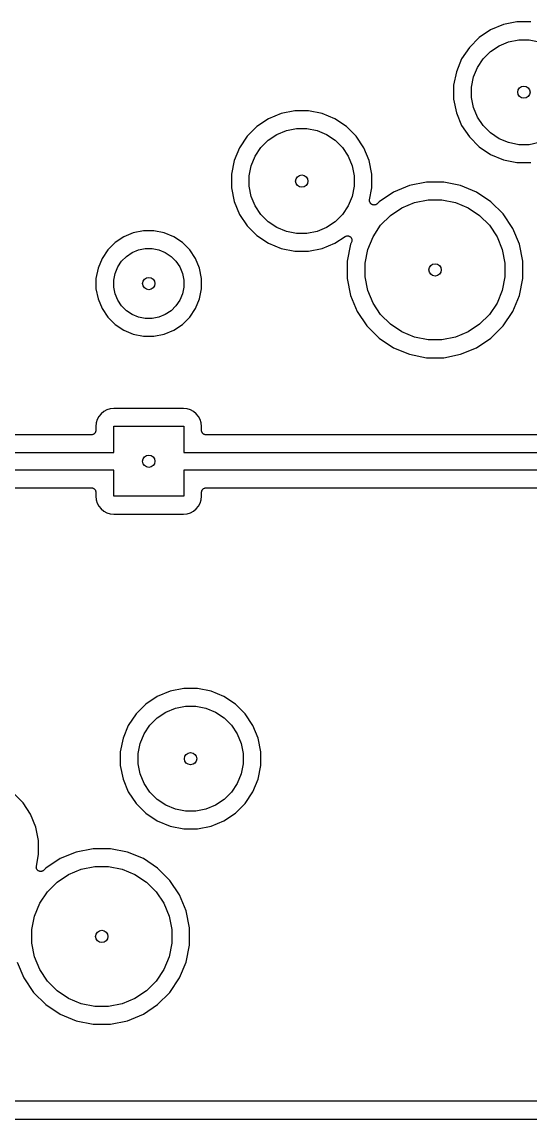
# Model space of a CAD drawing. Extents: x 1.5 to 15, y -8.3 to -3.1.
# Drawn here: x 10.498 to 11.07, y -7.08 to -5.846 of the extents above; entities that cross this region are included whole.
import ezdxf

# ---------------------------------------------------------------- set-up
doc = ezdxf.new("R2010")
doc.units = 0
doc.header["$MEASUREMENT"] = 0
doc.layers.add('BLACK', color=7, linetype='CONTINUOUS')

msp = doc.modelspace()

# ---------------------------------------------------------------- linework, layer by layer
at = {"layer": 'BLACK', "linetype": 'CONTINUOUS'}
for p, q in [((11.04, -5.84869), (11.0256, -5.85465)), ((11.0553, -5.84565), (11.04, -5.84869)), ((11.0709, -5.84565), (11.0553, -5.84565)), ((11.0127, -5.8633), (11.0017, -5.87431)), ((11.0256, -5.85465), (11.0127, -5.8633)), ((11.0017, -5.87431), (10.993, -5.88726)), ((11.0254, -5.87883), (11.0351, -5.87237)), ((11.0351, -5.87237), (11.0459, -5.86792)), ((11.0459, -5.86792), (11.0573, -5.86565)), ((11.0573, -5.86565), (11.0689, -5.86565)), ((11.0689, -5.86565), (11.0803, -5.86792)), ((10.993, -5.88726), (10.9871, -5.90165)), ((11.0108, -5.89673), (11.0172, -5.88706)), ((11.0172, -5.88706), (11.0254, -5.87883)), ((11.0063, -5.90748), (11.0108, -5.89673)), ((10.9871, -5.90165), (10.984, -5.91692)), ((11.004, -5.91889), (11.0063, -5.90748)), ((10.984, -5.91692), (10.984, -5.93249)), ((11.004, -5.93052), (11.004, -5.91889)), ((10.984, -5.93249), (10.9871, -5.94776)), ((11.0063, -5.94193), (11.004, -5.93052)), ((10.79, -5.94869), (10.7756, -5.95465)), ((10.8053, -5.94565), (10.79, -5.94869)), ((10.8209, -5.94565), (10.8053, -5.94565)), ((10.8361, -5.94869), (10.8209, -5.94565)), ((10.8505, -5.95465), (10.8361, -5.94869)), ((10.9871, -5.94776), (10.993, -5.96215)), ((11.0108, -5.95268), (11.0063, -5.94193)), ((10.7756, -5.95465), (10.7627, -5.9633)), ((10.8635, -5.9633), (10.8505, -5.95465)), ((10.993, -5.96215), (11.0017, -5.9751)), ((11.0172, -5.96235), (11.0108, -5.95268)), ((11.0254, -5.97058), (11.0172, -5.96235)), ((10.7517, -5.97431), (10.743, -5.98726)), ((10.7627, -5.9633), (10.7517, -5.97431)), ((10.7754, -5.97883), (10.7851, -5.97237)), ((10.7851, -5.97237), (10.7959, -5.96792)), ((10.7959, -5.96792), (10.8073, -5.96565)), ((10.8073, -5.96565), (10.8189, -5.96565)), ((10.8189, -5.96565), (10.8303, -5.96792)), ((10.8303, -5.96792), (10.8411, -5.97237)), ((10.8411, -5.97237), (10.8507, -5.97883)), ((10.8745, -5.97431), (10.8635, -5.9633)), ((10.8831, -5.98726), (10.8745, -5.97431)), ((11.0017, -5.9751), (11.0127, -5.98611)), ((11.0351, -5.97704), (11.0254, -5.97058)), ((10.743, -5.98726), (10.7371, -6.00165)), ((10.7608, -5.99673), (10.7672, -5.98706)), ((10.7672, -5.98706), (10.7754, -5.97883)), ((10.8507, -5.97883), (10.859, -5.98706)), ((10.859, -5.98706), (10.8654, -5.99673)), ((10.8891, -6.00165), (10.8831, -5.98726)), ((11.0127, -5.98611), (11.0256, -5.99476)), ((11.0459, -5.98149), (11.0351, -5.97704)), ((11.0573, -5.98376), (11.0459, -5.98149)), ((11.0689, -5.98376), (11.0573, -5.98376)), ((11.0803, -5.98149), (11.0689, -5.98376)), ((10.7563, -6.00748), (10.7608, -5.99673)), ((10.8654, -5.99673), (10.8699, -6.00748)), ((11.0256, -5.99476), (11.04, -6.00072)), ((10.7371, -6.00165), (10.734, -6.01692)), ((10.754, -6.01889), (10.7563, -6.00748)), ((10.8699, -6.00748), (10.8721, -6.01889)), ((10.8921, -6.01692), (10.8891, -6.00165)), ((11.04, -6.00072), (11.0553, -6.00376)), ((11.0553, -6.00376), (11.0709, -6.00376)), ((10.734, -6.01692), (10.734, -6.03249)), ((10.754, -6.03052), (10.754, -6.01889)), ((10.8721, -6.01889), (10.8721, -6.03052)), ((10.8921, -6.03249), (10.8921, -6.01692)), ((10.734, -6.03249), (10.7371, -6.04776)), ((10.7563, -6.04193), (10.754, -6.03052)), ((10.8721, -6.03052), (10.8699, -6.04193)), ((10.8895, -6.04568), (10.8921, -6.03249)), ((10.9343, -6.02976), (10.9163, -6.0372)), ((10.9534, -6.02596), (10.9343, -6.02976)), ((10.9728, -6.02596), (10.9534, -6.02596)), ((10.9919, -6.02976), (10.9728, -6.02596)), ((11.0099, -6.0372), (10.9919, -6.02976)), ((10.7371, -6.04776), (10.743, -6.06215)), ((10.7608, -6.05268), (10.7563, -6.04193)), ((10.8699, -6.04193), (10.8654, -6.05268)), ((10.8894, -6.04664), (10.8895, -6.04616)), ((10.8894, -6.04665), (10.8894, -6.04664)), ((10.8895, -6.04713), (10.8894, -6.04665)), ((10.8894, -6.04665), (10.8894, -6.04665)), ((10.8895, -6.04616), (10.8895, -6.04568)), ((10.8895, -6.04761), (10.8895, -6.04713)), ((10.8895, -6.04762), (10.8895, -6.04761)), ((10.8895, -6.04763), (10.8895, -6.04762)), ((10.8897, -6.04809), (10.8895, -6.04763)), ((10.8898, -6.04855), (10.8897, -6.04809)), ((10.8898, -6.04856), (10.8898, -6.04855)), ((10.8898, -6.04855), (10.8898, -6.04855)), ((10.89, -6.04899), (10.8898, -6.04856)), ((10.8903, -6.04941), (10.89, -6.04899)), ((10.9001, -6.04801), (10.898, -6.05019)), ((10.9163, -6.0372), (10.9001, -6.04801)), ((10.9258, -6.05493), (10.9401, -6.04899)), ((10.9401, -6.04899), (10.9553, -6.04596)), ((10.9553, -6.04596), (10.9708, -6.04596)), ((10.9708, -6.04596), (10.9861, -6.04899)), ((10.9861, -6.04899), (11.0004, -6.05493)), ((11.026, -6.04801), (11.0099, -6.0372)), ((11.0398, -6.06176), (11.026, -6.04801)), ((10.7672, -6.06235), (10.7608, -6.05268)), ((10.8654, -6.05268), (10.859, -6.06235)), ((10.8903, -6.04942), (10.8903, -6.04941)), ((10.8906, -6.04979), (10.8903, -6.04942)), ((10.8903, -6.04942), (10.8903, -6.04942)), ((10.8909, -6.05017), (10.8906, -6.04979)), ((10.8909, -6.05018), (10.8909, -6.05017)), ((10.8909, -6.05017), (10.8909, -6.05017)), ((10.8912, -6.05048), (10.8909, -6.05018)), ((10.8916, -6.05079), (10.8912, -6.05048)), ((10.8916, -6.0508), (10.8916, -6.05079)), ((10.8921, -6.05103), (10.8916, -6.0508)), ((10.8916, -6.0508), (10.8916, -6.0508)), ((10.8925, -6.05126), (10.8921, -6.05103)), ((10.8925, -6.05127), (10.8925, -6.05126)), ((10.8925, -6.05126), (10.8925, -6.05126)), ((10.893, -6.05141), (10.8925, -6.05127)), ((10.8934, -6.05155), (10.893, -6.05141)), ((10.8934, -6.05156), (10.8934, -6.05155)), ((10.8934, -6.05155), (10.8934, -6.05155)), ((10.8939, -6.05161), (10.8934, -6.05156)), ((10.8944, -6.05166), (10.8939, -6.05161)), ((10.8949, -6.05162), (10.8944, -6.05166)), ((10.8944, -6.05166), (10.8944, -6.05166)), ((10.8944, -6.05166), (10.8944, -6.05166)), ((10.8953, -6.05157), (10.8949, -6.05162)), ((10.8954, -6.05157), (10.8953, -6.05157)), ((10.8958, -6.05144), (10.8954, -6.05157)), ((10.8954, -6.05157), (10.8954, -6.05157)), ((10.8963, -6.0513), (10.8958, -6.05144)), ((10.8967, -6.05107), (10.8963, -6.0513)), ((10.8963, -6.0513), (10.8963, -6.0513)), ((10.8963, -6.0513), (10.8963, -6.0513)), ((10.8971, -6.05085), (10.8967, -6.05107)), ((10.8972, -6.05085), (10.8971, -6.05085)), ((10.8975, -6.05054), (10.8972, -6.05085)), ((10.8972, -6.05085), (10.8972, -6.05085)), ((10.8979, -6.05024), (10.8975, -6.05054)), ((10.898, -6.05019), (10.8979, -6.05023)), ((10.8979, -6.05023), (10.8979, -6.05023)), ((10.8979, -6.05023), (10.8979, -6.05023)), ((10.8979, -6.05023), (10.8979, -6.05024)), ((10.9129, -6.06354), (10.9258, -6.05493)), ((11.0004, -6.05493), (11.0133, -6.06354)), ((10.743, -6.06215), (10.7517, -6.0751)), ((10.7754, -6.07058), (10.7672, -6.06235)), ((10.7851, -6.07704), (10.7754, -6.07058)), ((10.8507, -6.07058), (10.8411, -6.07704)), ((10.859, -6.06235), (10.8507, -6.07058)), ((10.9019, -6.07451), (10.9129, -6.06354)), ((11.0133, -6.06354), (11.0243, -6.07451)), ((11.0506, -6.07793), (11.0398, -6.06176)), ((10.6236, -6.08297), (10.6128, -6.08745)), ((10.6351, -6.08069), (10.6236, -6.08297)), ((10.6468, -6.08069), (10.6351, -6.08069)), ((10.6583, -6.08297), (10.6468, -6.08069)), ((10.6691, -6.08745), (10.6583, -6.08297)), ((10.7517, -6.0751), (10.7627, -6.08611)), ((10.7627, -6.08611), (10.7756, -6.09476)), ((10.7959, -6.08149), (10.7851, -6.07704)), ((10.8073, -6.08376), (10.7959, -6.08149)), ((10.8189, -6.08376), (10.8073, -6.08376)), ((10.8303, -6.08149), (10.8189, -6.08376)), ((10.8411, -6.07704), (10.8303, -6.08149)), ((10.8637, -6.08646), (10.8642, -6.08642)), ((10.8642, -6.08642), (10.8647, -6.08637)), ((10.8647, -6.08637), (10.8647, -6.08637)), ((10.8647, -6.08637), (10.8647, -6.08637)), ((10.8647, -6.08637), (10.8652, -6.08643)), ((10.8652, -6.08643), (10.8656, -6.08648)), ((10.8933, -6.08741), (10.9019, -6.07451)), ((11.0243, -6.07451), (11.0329, -6.08741)), ((11.058, -6.0959), (11.0506, -6.07793)), ((10.6031, -6.09394), (10.5948, -6.10221)), ((10.6128, -6.08745), (10.6031, -6.09394)), ((10.6788, -6.09394), (10.6691, -6.08745)), ((10.6871, -6.10221), (10.6788, -6.09394)), ((10.7756, -6.09476), (10.79, -6.10072)), ((10.8361, -6.10072), (10.8505, -6.09476)), ((10.8505, -6.09476), (10.8618, -6.08722)), ((10.8618, -6.08722), (10.8619, -6.08718)), ((10.8619, -6.08718), (10.8623, -6.08695)), ((10.8619, -6.08718), (10.8619, -6.08718)), ((10.8619, -6.08718), (10.8619, -6.08718)), ((10.8619, -6.08718), (10.8619, -6.08718)), ((10.8623, -6.08695), (10.8627, -6.08673)), ((10.8627, -6.08673), (10.8628, -6.08673)), ((10.8628, -6.08673), (10.8632, -6.0866)), ((10.8628, -6.08673), (10.8628, -6.08673)), ((10.8632, -6.0866), (10.8637, -6.08646)), ((10.8637, -6.08646), (10.8637, -6.08646)), ((10.8637, -6.08646), (10.8637, -6.08646)), ((10.8681, -6.0959), (10.8644, -6.11498)), ((10.8656, -6.08648), (10.8656, -6.08648)), ((10.8656, -6.08648), (10.8656, -6.08648)), ((10.8656, -6.08648), (10.8661, -6.08663)), ((10.8661, -6.08663), (10.8666, -6.08677)), ((10.8666, -6.08677), (10.8666, -6.08677)), ((10.8666, -6.08677), (10.8666, -6.08677)), ((10.8666, -6.08677), (10.867, -6.08701)), ((10.867, -6.08701), (10.8674, -6.08723)), ((10.8674, -6.08723), (10.8674, -6.08724)), ((10.8674, -6.08724), (10.8674, -6.08724)), ((10.8674, -6.08724), (10.8678, -6.08755)), ((10.8678, -6.08755), (10.8682, -6.08786)), ((10.8692, -6.09329), (10.8681, -6.0959)), ((10.8682, -6.08786), (10.8682, -6.08786)), ((10.8682, -6.08786), (10.8682, -6.08787)), ((10.8682, -6.08787), (10.8685, -6.08824)), ((10.8685, -6.08824), (10.8688, -6.08861)), ((10.8688, -6.08861), (10.8688, -6.08862)), ((10.8688, -6.08862), (10.8688, -6.08862)), ((10.8688, -6.08862), (10.869, -6.08906)), ((10.869, -6.08906), (10.8692, -6.08948)), ((10.8692, -6.08948), (10.8692, -6.08948)), ((10.8692, -6.08948), (10.8692, -6.08949)), ((10.8692, -6.08949), (10.8694, -6.08996)), ((10.8694, -6.09283), (10.8692, -6.09329)), ((10.8694, -6.08996), (10.8695, -6.09041)), ((10.8695, -6.09237), (10.8694, -6.09283)), ((10.8695, -6.09041), (10.8695, -6.09042)), ((10.8695, -6.09042), (10.8695, -6.09042)), ((10.8695, -6.09042), (10.8696, -6.09092)), ((10.8696, -6.09188), (10.8695, -6.09235)), ((10.8695, -6.09235), (10.8695, -6.09236)), ((10.8695, -6.09236), (10.8695, -6.09237)), ((10.8696, -6.09092), (10.8696, -6.09138)), ((10.8696, -6.09138), (10.8696, -6.09139)), ((10.8696, -6.09139), (10.8696, -6.09139)), ((10.8696, -6.09139), (10.8696, -6.09188)), ((10.8874, -6.10174), (10.8933, -6.08741)), ((11.0329, -6.08741), (11.0388, -6.10174)), ((11.0618, -6.11498), (11.058, -6.0959)), ((10.5948, -6.10221), (10.5884, -6.11194)), ((10.6104, -6.11496), (10.6159, -6.10948)), ((10.6159, -6.10948), (10.6223, -6.10517)), ((10.6223, -6.10517), (10.6295, -6.1022)), ((10.6295, -6.1022), (10.6371, -6.10069)), ((10.6371, -6.10069), (10.6448, -6.10069)), ((10.6448, -6.10069), (10.6524, -6.1022)), ((10.6524, -6.1022), (10.6596, -6.10517)), ((10.6596, -6.10517), (10.6661, -6.10948)), ((10.6661, -6.10948), (10.6715, -6.11496)), ((10.6936, -6.11194), (10.6871, -6.10221)), ((10.79, -6.10072), (10.8053, -6.10376)), ((10.8053, -6.10376), (10.8209, -6.10376)), ((10.8209, -6.10376), (10.8361, -6.10072)), ((10.8844, -6.11695), (10.8874, -6.10174)), ((11.0388, -6.10174), (11.0418, -6.11695)), ((10.5839, -6.12274), (10.5816, -6.13421)), ((10.5884, -6.11194), (10.5839, -6.12274)), ((10.6031, -6.12858), (10.6061, -6.12141)), ((10.6061, -6.12141), (10.6104, -6.11496)), ((10.6715, -6.11496), (10.6759, -6.12141)), ((10.6759, -6.12141), (10.6788, -6.12858)), ((10.6981, -6.12274), (10.6936, -6.11194)), ((10.7003, -6.13421), (10.6981, -6.12274)), ((10.8644, -6.11498), (10.8644, -6.13443)), ((10.8844, -6.13246), (10.8844, -6.11695)), ((11.0418, -6.11695), (11.0418, -6.13246)), ((11.0618, -6.13443), (11.0618, -6.11498)), ((10.5816, -6.13421), (10.5816, -6.14591)), ((10.6016, -6.13618), (10.6031, -6.12858)), ((10.6788, -6.12858), (10.6803, -6.13618)), ((10.7003, -6.14591), (10.7003, -6.13421)), ((10.8644, -6.13443), (10.8681, -6.15351)), ((10.8874, -6.14767), (10.8844, -6.13246)), ((11.0418, -6.13246), (11.0388, -6.14767)), ((11.058, -6.15351), (11.0618, -6.13443)), ((10.5816, -6.14591), (10.5839, -6.15738)), ((10.6016, -6.14394), (10.6016, -6.13618)), ((10.6031, -6.15154), (10.6016, -6.14394)), ((10.6803, -6.14394), (10.6788, -6.15154)), ((10.6803, -6.13618), (10.6803, -6.14394)), ((10.6981, -6.15738), (10.7003, -6.14591)), ((10.8933, -6.162), (10.8874, -6.14767)), ((11.0388, -6.14767), (11.0329, -6.162)), ((10.5839, -6.15738), (10.5884, -6.16818)), ((10.6061, -6.15871), (10.6031, -6.15154)), ((10.6104, -6.16516), (10.6061, -6.15871)), ((10.6759, -6.15871), (10.6715, -6.16516)), ((10.6788, -6.15154), (10.6759, -6.15871)), ((10.6936, -6.16818), (10.6981, -6.15738)), ((10.8681, -6.15351), (10.8756, -6.17148)), ((11.0506, -6.17148), (11.058, -6.15351)), ((10.5884, -6.16818), (10.5948, -6.17791)), ((10.6159, -6.17064), (10.6104, -6.16516)), ((10.6223, -6.17495), (10.6159, -6.17064)), ((10.6661, -6.17064), (10.6596, -6.17495)), ((10.6715, -6.16516), (10.6661, -6.17064)), ((10.6871, -6.17791), (10.6936, -6.16818)), ((10.8756, -6.17148), (10.8864, -6.18765)), ((10.9019, -6.1749), (10.8933, -6.162)), ((11.0329, -6.162), (11.0243, -6.1749)), ((11.0398, -6.18765), (11.0506, -6.17148)), ((10.5948, -6.17791), (10.6031, -6.18617)), ((10.6295, -6.17792), (10.6223, -6.17495)), ((10.6371, -6.17943), (10.6295, -6.17792)), ((10.6448, -6.17943), (10.6371, -6.17943)), ((10.6524, -6.17792), (10.6448, -6.17943)), ((10.6596, -6.17495), (10.6524, -6.17792)), ((10.6788, -6.18617), (10.6871, -6.17791)), ((10.9129, -6.18587), (10.9019, -6.1749)), ((11.0243, -6.1749), (11.0133, -6.18587)), ((10.6031, -6.18617), (10.6128, -6.19267)), ((10.6128, -6.19267), (10.6236, -6.19715)), ((10.6236, -6.19715), (10.6351, -6.19943)), ((10.6468, -6.19943), (10.6583, -6.19715)), ((10.6583, -6.19715), (10.6691, -6.19267)), ((10.6691, -6.19267), (10.6788, -6.18617)), ((10.8864, -6.18765), (10.9001, -6.2014)), ((10.9258, -6.19448), (10.9129, -6.18587)), ((10.9401, -6.20042), (10.9258, -6.19448)), ((11.0004, -6.19448), (10.9861, -6.20042)), ((11.0133, -6.18587), (11.0004, -6.19448)), ((11.026, -6.2014), (11.0398, -6.18765)), ((10.6351, -6.19943), (10.6468, -6.19943)), ((10.9001, -6.2014), (10.9163, -6.21221)), ((10.9553, -6.20344), (10.9401, -6.20042)), ((10.9708, -6.20344), (10.9553, -6.20344)), ((10.9861, -6.20042), (10.9708, -6.20344)), ((11.0099, -6.21221), (11.026, -6.2014)), ((10.9163, -6.21221), (10.9343, -6.21965)), ((10.9343, -6.21965), (10.9534, -6.22344)), ((10.9728, -6.22344), (10.9919, -6.21965)), ((10.9919, -6.21965), (11.0099, -6.21221)), ((10.9534, -6.22344), (10.9728, -6.22344)), ((10.5939, -6.28212), (10.5904, -6.28398)), ((10.5977, -6.28098), (10.5939, -6.28212)), ((10.6018, -6.28057), (10.5977, -6.28098)), ((10.6801, -6.28057), (10.6018, -6.28057)), ((10.6843, -6.28098), (10.6801, -6.28057)), ((10.688, -6.28212), (10.6843, -6.28098)), ((10.6915, -6.28398), (10.688, -6.28212)), ((10.583, -6.293), (10.5819, -6.29677)), ((10.5849, -6.28952), (10.583, -6.293)), ((10.5874, -6.28648), (10.5849, -6.28952)), ((10.5904, -6.28398), (10.5874, -6.28648)), ((10.6945, -6.28648), (10.6915, -6.28398)), ((10.697, -6.28952), (10.6945, -6.28648)), ((10.6989, -6.293), (10.697, -6.28952)), ((10.7, -6.29677), (10.6989, -6.293)), ((10.5803, -6.3084), (10.58, -6.30876)), ((10.5806, -6.30804), (10.5803, -6.3084)), ((10.5808, -6.3076), (10.5806, -6.30801)), ((10.5806, -6.30801), (10.5806, -6.30803)), ((10.5806, -6.30803), (10.5806, -6.30804)), ((10.5811, -6.30719), (10.5808, -6.3076)), ((10.5812, -6.3067), (10.5811, -6.30715)), ((10.5811, -6.30715), (10.5811, -6.30717)), ((10.5811, -6.30717), (10.5811, -6.30719)), ((10.5814, -6.30626), (10.5812, -6.3067)), ((10.5815, -6.30529), (10.5814, -6.30576)), ((10.5814, -6.30576), (10.5814, -6.30622)), ((10.5814, -6.30622), (10.5814, -6.30624)), ((10.5814, -6.30624), (10.5814, -6.30626)), ((10.5819, -6.29677), (10.5815, -6.30093)), ((10.5815, -6.30093), (10.5815, -6.30522)), ((10.5815, -6.30522), (10.5815, -6.30525)), ((10.5815, -6.30525), (10.5815, -6.30525)), ((10.5815, -6.30525), (10.5815, -6.30525)), ((10.5815, -6.30525), (10.5815, -6.30529)), ((10.6016, -6.33022), (10.6016, -6.30069)), ((10.6016, -6.30069), (10.6803, -6.30069)), ((10.6803, -6.30069), (10.6803, -6.33022)), ((10.7005, -6.30093), (10.7, -6.29677)), ((10.7005, -6.30522), (10.7005, -6.30093)), ((10.7005, -6.30569), (10.7005, -6.30522)), ((10.7005, -6.30615), (10.7005, -6.30569)), ((10.7005, -6.30617), (10.7005, -6.30615)), ((10.7006, -6.30619), (10.7005, -6.30617)), ((10.7007, -6.30664), (10.7006, -6.30619)), ((10.7008, -6.30709), (10.7007, -6.30664)), ((10.7008, -6.30711), (10.7008, -6.30709)), ((10.7008, -6.30712), (10.7008, -6.30711)), ((10.7011, -6.30754), (10.7008, -6.30712)), ((10.7013, -6.30795), (10.7011, -6.30754)), ((10.7013, -6.30797), (10.7013, -6.30795)), ((10.7013, -6.30798), (10.7013, -6.30797)), ((10.7016, -6.30835), (10.7013, -6.30798)), ((10.7019, -6.30871), (10.7016, -6.30835)), ((10.5765, -6.31022), (9.95546, -6.31022)), ((10.5769, -6.31017), (10.5765, -6.31022)), ((10.5774, -6.31013), (10.5769, -6.31017)), ((10.5779, -6.30999), (10.5774, -6.31012)), ((10.5774, -6.31012), (10.5774, -6.31012)), ((10.5774, -6.31012), (10.5774, -6.31013)), ((10.5783, -6.30985), (10.5779, -6.30999)), ((10.5784, -6.30984), (10.5783, -6.30985)), ((10.5788, -6.30962), (10.5784, -6.30984)), ((10.5784, -6.30984), (10.5784, -6.30984)), ((10.5792, -6.3094), (10.5788, -6.30962)), ((10.5796, -6.30908), (10.5792, -6.30938)), ((10.5792, -6.30938), (10.5792, -6.30939)), ((10.5792, -6.30939), (10.5792, -6.3094)), ((10.58, -6.30879), (10.5796, -6.30908)), ((10.58, -6.30876), (10.58, -6.30878)), ((10.58, -6.30878), (10.58, -6.30879)), ((10.7019, -6.30873), (10.7019, -6.30871)), ((10.7019, -6.30874), (10.7019, -6.30873)), ((10.7023, -6.30904), (10.7019, -6.30874)), ((10.7026, -6.30934), (10.7023, -6.30904)), ((10.7026, -6.30935), (10.7026, -6.30934)), ((10.7027, -6.30936), (10.7026, -6.30935)), ((10.7031, -6.30959), (10.7027, -6.30936)), ((10.7035, -6.30981), (10.7031, -6.30959)), ((10.7035, -6.30982), (10.7035, -6.30981)), ((10.7035, -6.30983), (10.7035, -6.30982)), ((10.704, -6.30996), (10.7035, -6.30983)), ((10.7044, -6.31011), (10.704, -6.30996)), ((10.7045, -6.31011), (10.7044, -6.31011)), ((10.7044, -6.31011), (10.7044, -6.31011)), ((10.7049, -6.31016), (10.7045, -6.31011)), ((10.7054, -6.31022), (10.7049, -6.31016)), ((10.7055, -6.31022), (10.7054, -6.31022)), ((10.7054, -6.31022), (10.7054, -6.31022)), ((10.7054, -6.31022), (10.7054, -6.31022)), ((10.7054, -6.31022), (10.7054, -6.31022)), ((11.7952, -6.31022), (10.7055, -6.31022)), ((9.93033, -6.33022), (10.6016, -6.33022)), ((10.6803, -6.33022), (11.8203, -6.33022)), ((10.6016, -6.3499), (9.93033, -6.3499)), ((10.6016, -6.37943), (10.6016, -6.3499)), ((11.8203, -6.3499), (10.6803, -6.3499)), ((10.6803, -6.3499), (10.6803, -6.37943)), ((9.95546, -6.3699), (10.5765, -6.3699)), ((10.5765, -6.3699), (10.5765, -6.3699)), ((10.5765, -6.3699), (10.5765, -6.3699)), ((10.5765, -6.3699), (10.5765, -6.3699)), ((10.5765, -6.3699), (10.5765, -6.3699)), ((10.5765, -6.3699), (10.577, -6.36995)), ((10.577, -6.36995), (10.5775, -6.37)), ((10.5775, -6.37), (10.5775, -6.37001)), ((10.5775, -6.37001), (10.5775, -6.37001)), ((10.5775, -6.37001), (10.578, -6.37015)), ((10.578, -6.37015), (10.5784, -6.37029)), ((10.5784, -6.37029), (10.5784, -6.3703)), ((10.5784, -6.3703), (10.5784, -6.37031)), ((10.5784, -6.37031), (10.5789, -6.37053)), ((10.7031, -6.3705), (10.7036, -6.37028)), ((10.7036, -6.37027), (10.704, -6.37013)), ((10.7036, -6.37028), (10.7036, -6.37027)), ((10.7036, -6.37027), (10.7036, -6.37027)), ((10.704, -6.37013), (10.7045, -6.37)), ((10.7045, -6.36999), (10.705, -6.36995)), ((10.7045, -6.37), (10.7045, -6.36999)), ((10.7045, -6.37), (10.7045, -6.37)), ((10.705, -6.36995), (10.7055, -6.3699)), ((10.7055, -6.3699), (11.7952, -6.3699)), ((10.5789, -6.37053), (10.5793, -6.37076)), ((10.5793, -6.37076), (10.5793, -6.37077)), ((10.5793, -6.37077), (10.5793, -6.37078)), ((10.5793, -6.37078), (10.5797, -6.37108)), ((10.5797, -6.37108), (10.58, -6.37138)), ((10.58, -6.37138), (10.58, -6.37139)), ((10.58, -6.37139), (10.58, -6.3714)), ((10.58, -6.3714), (10.5803, -6.37177)), ((10.5803, -6.37177), (10.5806, -6.37213)), ((10.5806, -6.37213), (10.5806, -6.37215)), ((10.5806, -6.37215), (10.5807, -6.37216)), ((10.5807, -6.37216), (10.5809, -6.37258)), ((10.5809, -6.37258), (10.5811, -6.373)), ((10.5811, -6.373), (10.5811, -6.37301)), ((10.5811, -6.37301), (10.5811, -6.37303)), ((10.5811, -6.37303), (10.5812, -6.37348)), ((10.5812, -6.37348), (10.5814, -6.37393)), ((10.5814, -6.37393), (10.5814, -6.37395)), ((10.5814, -6.37395), (10.5814, -6.37396)), ((10.5814, -6.37396), (10.5814, -6.37443)), ((10.5814, -6.37443), (10.5815, -6.3749)), ((10.5815, -6.3749), (10.5815, -6.37918)), ((10.5815, -6.37918), (10.5819, -6.38335)), ((10.6803, -6.37943), (10.6016, -6.37943)), ((10.7, -6.38335), (10.7005, -6.37918)), ((10.7005, -6.37436), (10.7006, -6.3739)), ((10.7005, -6.37483), (10.7005, -6.37436)), ((10.7005, -6.37487), (10.7005, -6.37483)), ((10.7005, -6.3749), (10.7005, -6.37487)), ((10.7005, -6.37487), (10.7005, -6.37487)), ((10.7005, -6.37487), (10.7005, -6.37487)), ((10.7005, -6.37918), (10.7005, -6.3749)), ((10.7006, -6.37386), (10.7007, -6.37341)), ((10.7006, -6.37388), (10.7006, -6.37386)), ((10.7006, -6.3739), (10.7006, -6.37388)), ((10.7007, -6.37341), (10.7008, -6.37296)), ((10.7008, -6.37296), (10.7009, -6.37295)), ((10.7009, -6.37293), (10.7011, -6.37252)), ((10.7009, -6.37295), (10.7009, -6.37293)), ((10.7011, -6.37252), (10.7013, -6.37211)), ((10.7013, -6.37208), (10.7016, -6.37172)), ((10.7013, -6.37209), (10.7013, -6.37208)), ((10.7013, -6.37211), (10.7013, -6.37209)), ((10.7016, -6.37172), (10.7019, -6.37135)), ((10.7019, -6.37134), (10.702, -6.37133)), ((10.7019, -6.37135), (10.7019, -6.37134)), ((10.702, -6.37133), (10.7023, -6.37103)), ((10.7023, -6.37103), (10.7027, -6.37074)), ((10.7027, -6.37072), (10.7031, -6.3705)), ((10.7027, -6.37073), (10.7027, -6.37072)), ((10.7027, -6.37074), (10.7027, -6.37073)), ((10.5819, -6.38335), (10.583, -6.38712)), ((10.583, -6.38712), (10.5849, -6.39059)), ((10.5849, -6.39059), (10.5874, -6.39364)), ((10.5874, -6.39364), (10.5904, -6.39614)), ((10.6915, -6.39614), (10.6945, -6.39364)), ((10.6945, -6.39364), (10.697, -6.39059)), ((10.697, -6.39059), (10.6989, -6.38712)), ((10.6989, -6.38712), (10.7, -6.38335)), ((10.5904, -6.39614), (10.5939, -6.398)), ((10.5939, -6.398), (10.5977, -6.39914)), ((10.5977, -6.39914), (10.6018, -6.39955)), ((10.6018, -6.39955), (10.6801, -6.39955)), ((10.6801, -6.39955), (10.6843, -6.39914)), ((10.6843, -6.39914), (10.688, -6.398)), ((10.688, -6.398), (10.6915, -6.39614)), ((10.6506, -6.60465), (10.6377, -6.6133)), ((10.665, -6.59869), (10.6506, -6.60465)), ((10.6803, -6.59565), (10.665, -6.59869)), ((10.6959, -6.59565), (10.6803, -6.59565)), ((10.7111, -6.59869), (10.6959, -6.59565)), ((10.7255, -6.60465), (10.7111, -6.59869)), ((10.7385, -6.6133), (10.7255, -6.60465)), ((10.6377, -6.6133), (10.6267, -6.62431)), ((10.6709, -6.61792), (10.6823, -6.61565)), ((10.6823, -6.61565), (10.6939, -6.61565)), ((10.6939, -6.61565), (10.7053, -6.61792)), ((10.7495, -6.62431), (10.7385, -6.6133)), ((10.6267, -6.62431), (10.618, -6.63726)), ((10.6422, -6.63706), (10.6504, -6.62883)), ((10.6504, -6.62883), (10.6601, -6.62237)), ((10.6601, -6.62237), (10.6709, -6.61792)), ((10.7053, -6.61792), (10.7161, -6.62237)), ((10.7161, -6.62237), (10.7257, -6.62883)), ((10.7257, -6.62883), (10.734, -6.63706)), ((10.7581, -6.63726), (10.7495, -6.62431)), ((10.618, -6.63726), (10.6121, -6.65165)), ((10.6358, -6.64673), (10.6422, -6.63706)), ((10.734, -6.63706), (10.7404, -6.64673)), ((10.7641, -6.65165), (10.7581, -6.63726)), ((10.6121, -6.65165), (10.609, -6.66692)), ((10.6313, -6.65748), (10.6358, -6.64673)), ((10.7404, -6.64673), (10.7449, -6.65748)), ((10.7671, -6.66692), (10.7641, -6.65165)), ((10.629, -6.66889), (10.6313, -6.65748)), ((10.7449, -6.65748), (10.7471, -6.66889)), ((10.609, -6.66692), (10.609, -6.68249)), ((10.629, -6.68052), (10.629, -6.66889)), ((10.7471, -6.66889), (10.7471, -6.68052)), ((10.7671, -6.68249), (10.7671, -6.66692)), ((10.609, -6.68249), (10.6121, -6.69776)), ((10.6313, -6.69193), (10.629, -6.68052)), ((10.7471, -6.68052), (10.7449, -6.69193)), ((10.7641, -6.69776), (10.7671, -6.68249)), ((10.6121, -6.69776), (10.618, -6.71215)), ((10.6358, -6.70268), (10.6313, -6.69193)), ((10.6422, -6.71235), (10.6358, -6.70268)), ((10.7404, -6.70268), (10.734, -6.71235)), ((10.7449, -6.69193), (10.7404, -6.70268)), ((10.7581, -6.71215), (10.7641, -6.69776)), ((10.4995, -6.72431), (10.4885, -6.7133)), ((10.618, -6.71215), (10.6267, -6.7251)), ((10.6504, -6.72058), (10.6422, -6.71235)), ((10.734, -6.71235), (10.7257, -6.72058)), ((10.7495, -6.7251), (10.7581, -6.71215)), ((10.5081, -6.73726), (10.4995, -6.72431)), ((10.6267, -6.7251), (10.6377, -6.73611)), ((10.6601, -6.72704), (10.6504, -6.72058)), ((10.6709, -6.73149), (10.6601, -6.72704)), ((10.7161, -6.72704), (10.7053, -6.73149)), ((10.7257, -6.72058), (10.7161, -6.72704)), ((10.7385, -6.73611), (10.7495, -6.7251)), ((10.5141, -6.75165), (10.5081, -6.73726)), ((10.6377, -6.73611), (10.6506, -6.74476)), ((10.6823, -6.73376), (10.6709, -6.73149)), ((10.6939, -6.73376), (10.6823, -6.73376)), ((10.7053, -6.73149), (10.6939, -6.73376)), ((10.7255, -6.74476), (10.7385, -6.73611)), ((10.5171, -6.76692), (10.5141, -6.75165)), ((10.6506, -6.74476), (10.665, -6.75072)), ((10.665, -6.75072), (10.6803, -6.75376)), ((10.6959, -6.75376), (10.7111, -6.75072)), ((10.7111, -6.75072), (10.7255, -6.74476)), ((10.6803, -6.75376), (10.6959, -6.75376)), ((10.5171, -6.78249), (10.5171, -6.76692)), ((10.5784, -6.77596), (10.5593, -6.77976)), ((10.5978, -6.77596), (10.5784, -6.77596)), ((10.6169, -6.77976), (10.5978, -6.77596)), ((10.5145, -6.79568), (10.5171, -6.78249)), ((10.5413, -6.7872), (10.5251, -6.79801)), ((10.5593, -6.77976), (10.5413, -6.7872)), ((10.6349, -6.7872), (10.6169, -6.77976)), ((10.651, -6.79801), (10.6349, -6.7872)), ((10.5144, -6.79664), (10.5145, -6.79616)), ((10.5144, -6.79665), (10.5144, -6.79664)), ((10.5145, -6.79713), (10.5144, -6.79665)), ((10.5144, -6.79665), (10.5144, -6.79665)), ((10.5145, -6.79616), (10.5145, -6.79568)), ((10.5145, -6.79761), (10.5145, -6.79713)), ((10.5145, -6.79762), (10.5145, -6.79761)), ((10.5145, -6.79763), (10.5145, -6.79762)), ((10.5147, -6.79809), (10.5145, -6.79763)), ((10.5148, -6.79855), (10.5147, -6.79809)), ((10.5148, -6.79856), (10.5148, -6.79855)), ((10.5148, -6.79855), (10.5148, -6.79855)), ((10.515, -6.79899), (10.5148, -6.79856)), ((10.5153, -6.79941), (10.515, -6.79899)), ((10.5153, -6.79942), (10.5153, -6.79941)), ((10.5156, -6.79979), (10.5153, -6.79942)), ((10.5153, -6.79942), (10.5153, -6.79942)), ((10.5159, -6.80017), (10.5156, -6.79979)), ((10.5159, -6.80018), (10.5159, -6.80017)), ((10.5159, -6.80017), (10.5159, -6.80017)), ((10.5162, -6.80048), (10.5159, -6.80018)), ((10.5166, -6.80079), (10.5162, -6.80048)), ((10.5166, -6.8008), (10.5166, -6.80079)), ((10.5171, -6.80103), (10.5166, -6.8008)), ((10.5166, -6.8008), (10.5166, -6.8008)), ((10.5175, -6.80126), (10.5171, -6.80103)), ((10.5175, -6.80127), (10.5175, -6.80126)), ((10.5175, -6.80126), (10.5175, -6.80126)), ((10.518, -6.80141), (10.5175, -6.80127)), ((10.5184, -6.80155), (10.518, -6.80141)), ((10.5184, -6.80156), (10.5184, -6.80155)), ((10.5184, -6.80155), (10.5184, -6.80155)), ((10.5189, -6.80161), (10.5184, -6.80156)), ((10.5194, -6.80166), (10.5189, -6.80161)), ((10.5199, -6.80162), (10.5194, -6.80166)), ((10.5194, -6.80166), (10.5194, -6.80166)), ((10.5194, -6.80166), (10.5194, -6.80166)), ((10.5203, -6.80157), (10.5199, -6.80162)), ((10.5204, -6.80157), (10.5203, -6.80157)), ((10.5208, -6.80144), (10.5204, -6.80157)), ((10.5204, -6.80157), (10.5204, -6.80157)), ((10.5213, -6.8013), (10.5208, -6.80144)), ((10.5217, -6.80107), (10.5213, -6.8013)), ((10.5213, -6.8013), (10.5213, -6.8013)), ((10.5213, -6.8013), (10.5213, -6.8013)), ((10.5221, -6.80085), (10.5217, -6.80107)), ((10.5222, -6.80085), (10.5221, -6.80085)), ((10.5225, -6.80054), (10.5222, -6.80085)), ((10.5222, -6.80085), (10.5222, -6.80085)), ((10.5229, -6.80024), (10.5225, -6.80054)), ((10.523, -6.80019), (10.5229, -6.80023)), ((10.5229, -6.80023), (10.5229, -6.80023)), ((10.5229, -6.80023), (10.5229, -6.80023)), ((10.5229, -6.80023), (10.5229, -6.80024)), ((10.5251, -6.79801), (10.523, -6.80019)), ((10.5508, -6.80493), (10.5651, -6.79899)), ((10.5651, -6.79899), (10.5803, -6.79596)), ((10.5803, -6.79596), (10.5958, -6.79596)), ((10.5958, -6.79596), (10.6111, -6.79899)), ((10.6111, -6.79899), (10.6254, -6.80493)), ((10.6648, -6.81176), (10.651, -6.79801)), ((10.5269, -6.82451), (10.5379, -6.81354)), ((10.5379, -6.81354), (10.5508, -6.80493)), ((10.6254, -6.80493), (10.6383, -6.81354)), ((10.6383, -6.81354), (10.6493, -6.82451)), ((10.6756, -6.82793), (10.6648, -6.81176)), ((10.5183, -6.83741), (10.5269, -6.82451)), ((10.6493, -6.82451), (10.6579, -6.83741)), ((10.5124, -6.85174), (10.5183, -6.83741)), ((10.6579, -6.83741), (10.6638, -6.85174)), ((10.683, -6.8459), (10.6756, -6.82793)), ((10.5094, -6.86695), (10.5124, -6.85174)), ((10.6638, -6.85174), (10.6668, -6.86695)), ((10.6868, -6.86498), (10.683, -6.8459)), ((10.5094, -6.88246), (10.5094, -6.86695)), ((10.6668, -6.86695), (10.6668, -6.88246)), ((10.6868, -6.88443), (10.6868, -6.86498)), ((10.5124, -6.89767), (10.5094, -6.88246)), ((10.6668, -6.88246), (10.6638, -6.89767)), ((10.683, -6.90351), (10.6868, -6.88443)), ((10.5183, -6.912), (10.5124, -6.89767)), ((10.6638, -6.89767), (10.6579, -6.912)), ((10.4931, -6.90351), (10.5006, -6.92148)), ((10.5269, -6.9249), (10.5183, -6.912)), ((10.6579, -6.912), (10.6493, -6.9249)), ((10.6756, -6.92148), (10.683, -6.90351)), ((10.5006, -6.92148), (10.5114, -6.93765)), ((10.5379, -6.93587), (10.5269, -6.9249)), ((10.6493, -6.9249), (10.6383, -6.93587)), ((10.6648, -6.93765), (10.6756, -6.92148)), ((10.5114, -6.93765), (10.5251, -6.9514)), ((10.5508, -6.94448), (10.5379, -6.93587)), ((10.6383, -6.93587), (10.6254, -6.94448)), ((10.651, -6.9514), (10.6648, -6.93765)), ((10.5651, -6.95042), (10.5508, -6.94448)), ((10.5803, -6.95344), (10.5651, -6.95042)), ((10.6111, -6.95042), (10.5958, -6.95344)), ((10.6254, -6.94448), (10.6111, -6.95042)), ((10.5251, -6.9514), (10.5413, -6.96221)), ((10.5413, -6.96221), (10.5593, -6.96965)), ((10.5958, -6.95344), (10.5803, -6.95344)), ((10.6169, -6.96965), (10.6349, -6.96221)), ((10.6349, -6.96221), (10.651, -6.9514)), ((10.5593, -6.96965), (10.5784, -6.97344)), ((10.5784, -6.97344), (10.5978, -6.97344)), ((10.5978, -6.97344), (10.6169, -6.96965)), ((11.6077, -7.06022), (10.3305, -7.06022)), ((10.3053, -7.08022), (11.6328, -7.08022))]:
    msp.add_line(p, q, dxfattribs=at)
at = {"layer": 'BLACK'}
for centre in [(11.0631, -5.9247), (10.8131, -6.0247), (10.9631, -6.1247), (10.641, -6.14006), (10.641, -6.34006), (10.6881, -6.6747), (10.5881, -6.8747)]:
    msp.add_circle(centre, 0.00689, dxfattribs=at)

doc.saveas('drawing.dxf')
